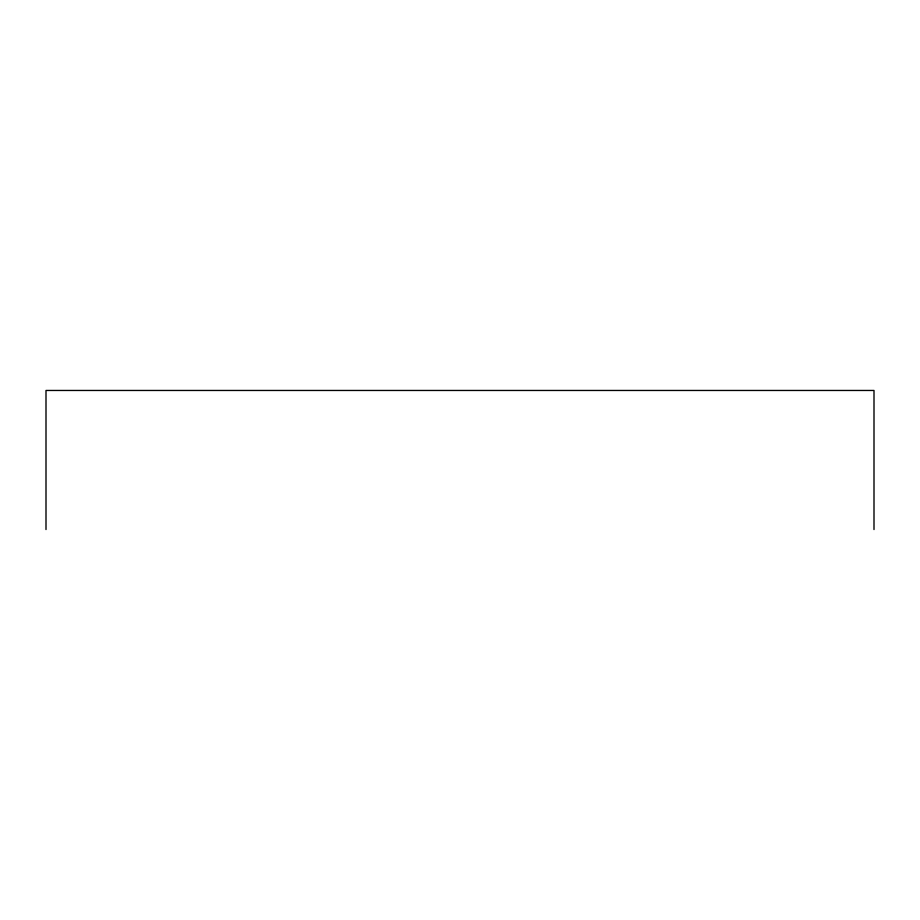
<?xml version="1.0" encoding="UTF-8"?>
<svg xmlns="http://www.w3.org/2000/svg" width="920" height="920" viewBox="0 0 920 920"><rect width="100%" height="100%" fill="white"/><g stroke="black" fill="none" stroke-linecap="round" stroke-linejoin="round"><path stroke-width="1.38" d="M874 529.54L874 390.459L46 390.459L46 529.54"/></g></svg>
